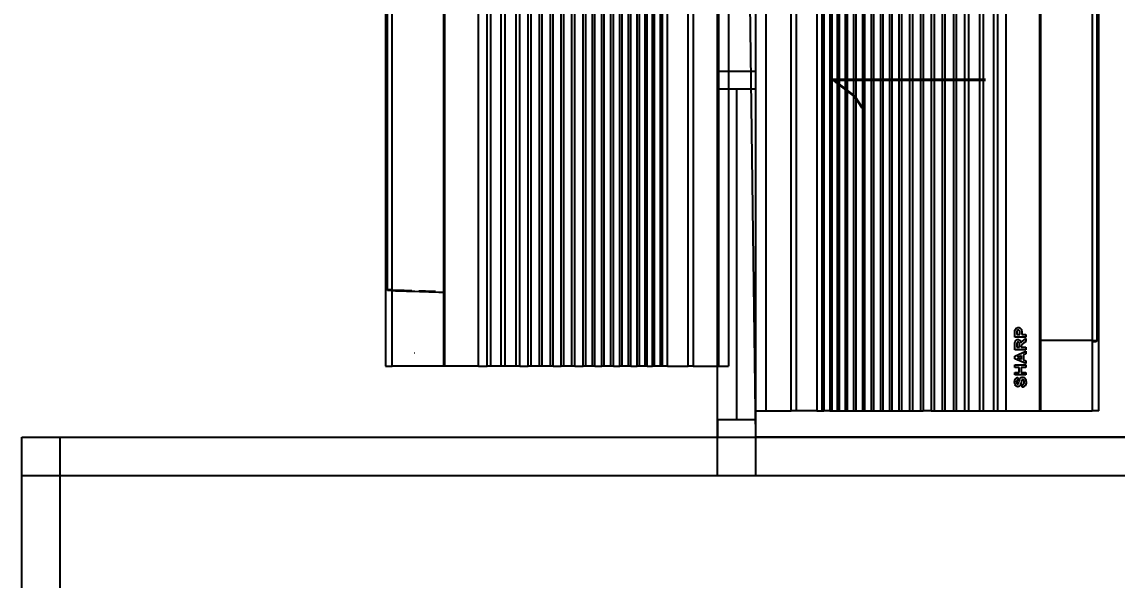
# Model space of a CAD drawing. Header units: inches. Extents: x -86408137 to 595769, y 1041006 to 3160331.
# Drawn here: x 396263 to 399411, y 1084799 to 1086402 of the extents above; entities that cross this region are included whole.
import ezdxf

# ---------------------------------------------------------------- set-up
doc = ezdxf.new("R2010")
doc.units = ezdxf.units.IN
doc.header["$MEASUREMENT"] = 0
for name, color, linetype in [('Edges', 7, 'Continuous'), ('partition', 8, 'Continuous'), ('ventilation', 4, 'Continuous'), ('WIN', 9, 'Continuous')]:
    doc.layers.add(name, color=color, linetype=linetype)
doc.styles.add('LAILA', font='romans.shx', dxfattribs={"width": 0.85, "height": 350})

# ---------------------------------------------------------------- blocks, each defined once
blk = doc.blocks.new('air con')
at = {"layer": 'Edges'}
for p, q in [((71.402, 41.898), (152.402, 41.898)), ((71.402, 41.898), (71.402, 41.095)), ((152.402, 41.095), (152.402, 41.898)), ((71.402, 41.095), (152.402, 41.095)), ((71.402, 41.095), (71.402, 39.122)), ((152.402, 39.122), (152.402, 41.095)), ((71.402, 39.122), (152.402, 39.122)), ((71.402, 38.724), (71.402, 39.122)), ((152.402, 39.122), (152.402, 38.724)), ((152.402, 38.724), (71.402, 38.724)), ((71.402, 37.092), (71.402, 38.724)), ((152.402, 37.092), (152.402, 38.724)), ((71.402, 37.092), (71.402, 36.701)), ((152.402, 37.092), (71.402, 37.092)), ((152.402, 37.092), (152.402, 36.701)), ((152.402, 36.701), (71.402, 36.701)), ((71.402, 36.701), (71.402, 36.542)), ((152.402, 36.542), (71.402, 36.542)), ((71.402, 36.078), (71.402, 36.542)), ((152.402, 36.701), (152.402, 36.542)), ((152.402, 36.542), (152.402, 36.078)), ((152.402, 36.078), (71.402, 36.078)), ((71.402, 36.078), (71.402, 35.914)), ((152.402, 35.914), (71.402, 35.914)), ((71.402, 35.914), (71.402, 35.493)), ((71.402, 35.493), (71.402, 35.34)), ((152.402, 35.493), (71.402, 35.493)), ((152.402, 36.078), (152.402, 35.914)), ((152.402, 35.493), (152.402, 35.914)), ((152.402, 35.493), (152.402, 35.34)), ((152.402, 35.34), (71.402, 35.34)), ((71.402, 35.34), (71.402, 34.877)), ((152.402, 34.877), (71.402, 34.877)), ((71.402, 34.877), (71.402, 34.709)), ((152.402, 34.709), (71.402, 34.709)), ((71.402, 34.709), (71.402, 34.207)), ((152.402, 35.34), (152.402, 34.877)), ((152.402, 34.877), (152.402, 34.709)), ((152.402, 34.207), (152.402, 34.709)), ((152.402, 34.207), (71.402, 34.207)), ((71.402, 34.207), (71.402, 34.022)), ((71.402, 34.022), (71.402, 33.51)), ((152.402, 34.022), (71.402, 34.022)), ((152.402, 34.207), (152.402, 34.022)), ((152.402, 34.022), (152.402, 33.51)), ((152.402, 33.51), (71.402, 33.51)), ((71.402, 33.51), (71.402, 33.335)), ((152.402, 33.335), (71.402, 33.335)), ((71.402, 33.335), (71.402, 32.826)), ((152.402, 32.826), (71.402, 32.826)), ((71.402, 32.826), (71.402, 32.625)), ((152.402, 33.51), (152.402, 33.335)), ((152.402, 32.826), (152.402, 33.335)), ((152.402, 32.826), (152.402, 32.625)), ((152.402, 32.625), (71.402, 32.625)), ((71.402, 32.625), (71.402, 32.098)), ((152.402, 32.098), (71.402, 32.098)), ((71.402, 32.098), (71.402, 31.911)), ((152.402, 31.911), (71.402, 31.911)), ((71.402, 31.911), (71.402, 31.378)), ((152.402, 32.625), (152.402, 32.098)), ((152.402, 32.098), (152.402, 31.911)), ((152.402, 31.378), (152.402, 31.911)), ((152.402, 31.378), (71.402, 31.378)), ((71.402, 31.378), (71.402, 31.189)), ((152.402, 31.189), (71.402, 31.189)), ((71.402, 31.189), (71.402, 30.654)), ((152.402, 31.378), (152.402, 31.189)), ((152.402, 31.189), (152.402, 30.654)), ((152.402, 30.654), (71.402, 30.654)), ((71.402, 30.654), (71.402, 30.439)), ((152.402, 30.439), (71.402, 30.439)), ((71.402, 30.439), (71.402, 29.791)), ((152.402, 30.654), (152.402, 30.439)), ((152.402, 29.791), (152.402, 30.439)), ((152.402, 29.791), (71.402, 29.791)), ((71.402, 29.791), (71.402, 29.562)), ((71.402, 29.562), (71.402, 28.935)), ((152.402, 29.562), (71.402, 29.562)), ((152.402, 29.791), (152.402, 29.562)), ((152.402, 29.562), (152.402, 28.935)), ((152.402, 28.935), (71.402, 28.935)), ((71.402, 28.935), (71.402, 28.714)), ((152.402, 28.714), (71.402, 28.714)), ((71.402, 28.092), (71.402, 28.714)), ((152.402, 28.935), (152.402, 28.714)), ((152.402, 28.092), (152.402, 28.714)), ((152.402, 28.092), (71.402, 28.092)), ((71.402, 28.092), (71.402, 27.871)), ((71.402, 27.871), (71.402, 27.226)), ((152.402, 27.871), (71.402, 27.871)), ((152.402, 28.092), (152.402, 27.871)), ((152.402, 27.871), (152.402, 27.226)), ((152.402, 27.226), (71.402, 27.226)), ((71.402, 27.226), (71.402, 27.024)), ((71.402, 27.024), (71.402, 26.349)), ((152.402, 27.024), (71.402, 27.024)), ((152.402, 27.226), (152.402, 27.024)), ((152.402, 27.024), (152.402, 26.349)), ((152.402, 26.349), (71.402, 26.349)), ((71.402, 26.349), (71.402, 26.117)), ((152.402, 26.117), (71.402, 26.117)), ((71.402, 26.117), (71.402, 25.469)), ((152.402, 26.349), (152.402, 26.117)), ((152.402, 25.469), (152.402, 26.117)), ((152.402, 25.469), (71.402, 25.469)), ((71.402, 25.469), (71.402, 25.162)), ((152.402, 25.162), (71.402, 25.162)), ((71.402, 25.162), (71.402, 24.304)), ((152.402, 25.469), (152.402, 25.162)), ((152.402, 25.162), (152.402, 24.304)), ((152.402, 24.304), (71.402, 24.304)), ((71.402, 24.304), (71.402, 24.002)), ((152.402, 24.304), (152.402, 24.002)), ((152.402, 24.002), (71.402, 24.002)), ((71.402, 24.002), (71.402, 23.184)), ((152.402, 24.002), (152.402, 23.184)), ((71.402, 23.184), (71.402, 22.883)), ((152.402, 23.184), (71.402, 23.184)), ((152.402, 22.883), (71.402, 22.883)), ((71.402, 22.883), (71.402, 22.213)), ((152.402, 23.184), (152.402, 22.883)), ((152.402, 22.213), (152.402, 22.883)), ((152.402, 22.213), (71.402, 22.213)), ((71.402, 22.213), (71.402, 19.568)), ((152.402, 22.213), (152.402, 19.568)), ((73.247, 20.922), (73.441, 20.939)), ((73.262, 20.853), (73.247, 20.922)), ((73.287, 20.793), (73.262, 20.853)), ((73.283, 21.282), (73.294, 21.346)), ((73.289, 21.232), (73.283, 21.282)), ((73.322, 20.742), (73.287, 20.793)), ((73.306, 21.186), (73.289, 21.232)), ((73.294, 21.346), (73.326, 21.406)), ((73.334, 21.144), (73.306, 21.186)), ((73.367, 20.7), (73.322, 20.742)), ((73.326, 21.406), (73.378, 21.457)), ((73.374, 21.106), (73.334, 21.144)), ((73.422, 20.666), (73.367, 20.7)), ((73.412, 21.082), (73.374, 21.106)), ((73.378, 21.457), (73.448, 21.494)), ((73.462, 21.059), (73.412, 21.082)), ((73.441, 20.939), (73.467, 20.864)), ((73.448, 21.494), (73.537, 21.517)), ((73.598, 21.02), (73.462, 21.059)), ((73.467, 20.864), (73.511, 20.812)), ((73.481, 21.324), (73.473, 21.293)), ((73.473, 21.293), (73.48, 21.265)), ((73.48, 21.265), (73.502, 21.241)), ((73.504, 21.347), (73.481, 21.324)), ((73.502, 21.241), (73.567, 21.212)), ((73.563, 21.371), (73.504, 21.347)), ((73.511, 20.812), (73.574, 20.782)), ((73.537, 21.517), (73.642, 21.525)), ((73.64, 21.379), (73.563, 21.371)), ((73.567, 21.212), (73.685, 21.182)), ((73.574, 20.782), (73.655, 20.772)), ((73.757, 20.982), (73.598, 21.02)), ((73.713, 21.372), (73.64, 21.379)), ((73.642, 21.525), (73.729, 21.52)), ((73.655, 20.772), (73.739, 20.781)), ((73.685, 21.182), (73.811, 21.152)), ((73.766, 21.35), (73.713, 21.372)), ((73.729, 21.52), (73.804, 21.507)), ((73.739, 20.781), (73.8, 20.808)), ((73.8, 20.965), (73.757, 20.982)), ((73.8, 21.311), (73.766, 21.35)), ((73.82, 21.253), (73.8, 21.311)), ((73.828, 20.944), (73.8, 20.965)), ((73.8, 20.808), (73.836, 20.847)), ((73.804, 21.507), (73.868, 21.484)), ((73.811, 21.152), (73.899, 21.12)), ((74.019, 21.261), (73.82, 21.253)), ((73.843, 20.92), (73.828, 20.944)), ((73.836, 20.847), (73.848, 20.892)), ((73.848, 20.892), (73.843, 20.92)), ((73.943, 20.695), (73.867, 20.655)), ((73.868, 21.484), (73.921, 21.453)), ((73.899, 21.12), (73.961, 21.081)), ((73.921, 21.453), (73.962, 21.414)), ((74, 20.752), (73.943, 20.695)), ((73.961, 21.081), (74.008, 21.031)), ((73.962, 21.414), (73.992, 21.369)), ((73.992, 21.369), (74.011, 21.318)), ((74.035, 20.82), (74, 20.752)), ((74.008, 21.031), (74.037, 20.968)), ((74.011, 21.318), (74.019, 21.261)), ((74.047, 20.892), (74.035, 20.82)), ((74.037, 20.968), (74.047, 20.892)), ((74.215, 20.639), (74.215, 21.51)), ((74.215, 21.51), (74.413, 21.51)), ((74.413, 21.51), (74.413, 21.167)), ((74.413, 21.167), (74.802, 21.167)), ((74.802, 21.02), (74.413, 21.02)), ((74.413, 21.02), (74.413, 20.639)), ((74.802, 21.167), (74.802, 21.51)), ((74.802, 21.51), (75.001, 21.51)), ((74.802, 20.639), (74.802, 21.02)), ((75.001, 21.51), (75.001, 20.639)), ((75.106, 20.639), (75.489, 21.51)), ((75.398, 20.837), (75.317, 20.639)), ((75.791, 20.837), (75.398, 20.837)), ((75.592, 21.306), (75.459, 20.983)), ((75.459, 20.983), (75.727, 20.983)), ((75.489, 21.51), (75.699, 21.51)), ((75.727, 20.983), (75.592, 21.306)), ((75.699, 21.51), (76.093, 20.639)), ((75.877, 20.639), (75.791, 20.837)), ((76.199, 20.639), (76.199, 21.51)), ((76.199, 21.51), (76.616, 21.51)), ((76.552, 21.362), (76.397, 21.362)), ((76.397, 21.362), (76.397, 21.141)), ((76.397, 21.141), (76.544, 21.141)), ((76.437, 21.002), (76.397, 21.002)), ((76.397, 21.002), (76.397, 20.639)), ((76.496, 21), (76.437, 21.002)), ((76.537, 20.993), (76.496, 21)), ((76.568, 20.979), (76.537, 20.993)), ((76.544, 21.141), (76.66, 21.144)), ((76.697, 21.359), (76.552, 21.362)), ((76.597, 20.956), (76.568, 20.979)), ((76.702, 20.828), (76.597, 20.956)), ((76.616, 21.51), (76.752, 21.504)), ((76.66, 21.144), (76.722, 21.152)), ((76.74, 21.347), (76.697, 21.359)), ((76.845, 20.639), (76.702, 20.828)), ((76.722, 21.152), (76.754, 21.167)), ((76.772, 21.325), (76.74, 21.347)), ((76.804, 21.034), (76.743, 21.023)), ((76.743, 21.023), (76.802, 20.988)), ((76.752, 21.504), (76.845, 21.486)), ((76.754, 21.167), (76.778, 21.189)), ((76.791, 21.294), (76.772, 21.325)), ((76.778, 21.189), (76.793, 21.218)), ((76.798, 21.254), (76.791, 21.294)), ((76.793, 21.218), (76.798, 21.254)), ((76.802, 20.988), (76.849, 20.95)), ((76.856, 21.052), (76.804, 21.034)), ((76.845, 21.486), (76.91, 21.454)), ((76.849, 20.95), (76.899, 20.895)), ((76.901, 21.075), (76.856, 21.052)), ((76.899, 20.895), (76.962, 20.809)), ((76.938, 21.104), (76.901, 21.075)), ((76.91, 21.454), (76.96, 21.403)), ((76.966, 21.138), (76.938, 21.104)), ((76.96, 21.403), (76.992, 21.338)), ((76.962, 20.809), (77.082, 20.639)), ((76.986, 21.176), (76.966, 21.138)), ((76.999, 21.219), (76.986, 21.176)), ((76.992, 21.338), (77.003, 21.266)), ((77.003, 21.266), (76.999, 21.219)), ((77.19, 20.639), (77.19, 21.51)), ((77.19, 21.51), (77.508, 21.51)), ((77.388, 21.362), (77.388, 21.115)), ((77.484, 21.362), (77.388, 21.362)), ((77.388, 21.115), (77.497, 21.115)), ((77.518, 20.967), (77.388, 20.967)), ((77.388, 20.967), (77.388, 20.639)), ((77.627, 21.356), (77.484, 21.362)), ((77.497, 21.115), (77.595, 21.119)), ((77.508, 21.51), (77.658, 21.506)), ((77.637, 20.97), (77.518, 20.967)), ((77.595, 21.119), (77.654, 21.129)), ((77.671, 21.343), (77.627, 21.356)), ((77.724, 20.98), (77.637, 20.97)), ((77.654, 21.129), (77.689, 21.146)), ((77.658, 21.506), (77.744, 21.497)), ((77.707, 21.318), (77.671, 21.343)), ((77.689, 21.146), (77.716, 21.172)), ((77.731, 21.283), (77.707, 21.318)), ((77.716, 21.172), (77.733, 21.203)), ((77.776, 20.995), (77.724, 20.98)), ((77.738, 21.239), (77.731, 21.283)), ((77.733, 21.203), (77.738, 21.239)), ((77.744, 21.497), (77.822, 21.465)), ((77.827, 21.021), (77.776, 20.995)), ((77.822, 21.465), (77.886, 21.411)), ((77.873, 21.058), (77.827, 21.021)), ((77.91, 21.107), (77.873, 21.058)), ((77.886, 21.411), (77.911, 21.376)), ((77.935, 21.168), (77.91, 21.107)), ((77.911, 21.376), (77.929, 21.336)), ((77.929, 21.336), (77.939, 21.291)), ((77.943, 21.242), (77.935, 21.168)), ((77.939, 21.291), (77.943, 21.242)), ((73.488, 20.642), (73.422, 20.666)), ((73.565, 20.628), (73.488, 20.642)), ((73.653, 20.623), (73.565, 20.628)), ((73.771, 20.631), (73.653, 20.623)), ((73.867, 20.655), (73.771, 20.631)), ((74.413, 20.639), (74.215, 20.639)), ((75.001, 20.639), (74.802, 20.639)), ((75.317, 20.639), (75.106, 20.639)), ((76.093, 20.639), (75.877, 20.639)), ((76.397, 20.639), (76.199, 20.639)), ((77.082, 20.639), (76.845, 20.639)), ((77.388, 20.639), (77.19, 20.639)), ((152.402, 19.568), (71.402, 19.568)), ((71.402, 19.568), (71.402, 19.493)), ((152.402, 19.493), (71.402, 19.493)), ((71.402, 19.493), (71.402, 15.42)), ((76.921, 15.42), (76.921, 19.493)), ((146.575, 18.687), (146.588, 19.085)), ((146.588, 19.085), (146.601, 19.493)), ((152.402, 19.568), (152.402, 19.493)), ((152.402, 19.493), (152.402, 15.42)), ((76.921, 18.47), (76.921, 18.812)), ((76.921, 18.133), (76.921, 18.47)), ((76.921, 17.803), (76.921, 18.133)), ((146.494, 18.035), (146.504, 18.391)), ((146.504, 18.391), (146.514, 18.752)), ((146.514, 18.752), (146.516, 18.813)), ((146.55, 17.923), (146.562, 18.299)), ((146.562, 18.299), (146.575, 18.687)), ((76.921, 17.48), (76.921, 17.803)), ((76.921, 17.163), (76.921, 17.48)), ((146.479, 17.503), (146.484, 17.685)), ((146.484, 17.685), (146.494, 18.035)), ((146.527, 17.206), (146.538, 17.558)), ((146.538, 17.558), (146.55, 17.923)), ((76.921, 16.853), (76.921, 17.163)), ((76.921, 16.551), (76.921, 16.853)), ((76.921, 16.256), (76.921, 16.551)), ((146.447, 16.349), (146.456, 16.673)), ((146.456, 16.673), (146.464, 16.956)), ((146.495, 16.239), (146.505, 16.546)), ((146.505, 16.546), (146.516, 16.869)), ((146.516, 16.869), (146.527, 17.206)), ((151.402, 17.184), (151.402, 17.175)), ((76.921, 15.969), (76.921, 16.256)), ((76.921, 15.69), (76.921, 15.969)), ((76.921, 15.42), (76.921, 15.69)), ((146.421, 15.42), (146.429, 15.722)), ((146.429, 15.722), (146.438, 16.032)), ((146.438, 16.032), (146.447, 16.349)), ((146.468, 15.42), (146.477, 15.675)), ((146.477, 15.675), (146.486, 15.948)), ((146.486, 15.948), (146.495, 16.239)), ((76.855, 15.42), (71.402, 15.42)), ((71.402, 14.898), (71.402, 15.42)), ((71.402, 14.898), (152.402, 14.898)), ((76.921, 15.42), (76.855, 15.42)), ((76.855, 15.42), (76.855, 15.142)), ((76.921, 15.142), (76.855, 15.142)), ((76.855, 15.051), (76.855, 15.142)), ((76.921, 15.051), (76.855, 15.051)), ((76.921, 15.42), (76.921, 15.142)), ((146.421, 15.42), (76.921, 15.42)), ((76.921, 15.142), (76.921, 15.051)), ((146.421, 15.051), (76.921, 15.051)), ((76.921, 15.051), (76.921, 15.012)), ((146.421, 15.012), (76.921, 15.012)), ((146.468, 15.42), (146.421, 15.42)), ((146.421, 15.42), (146.421, 15.051)), ((146.468, 15.051), (146.421, 15.051)), ((146.421, 15.051), (146.421, 15.012)), ((152.402, 15.42), (146.468, 15.42)), ((146.468, 15.42), (146.468, 15.051)), ((152.402, 14.898), (152.402, 15.42))]:
    blk.add_line(p, q, dxfattribs=at)
blk = doc.blocks.new('1.5HP AIR CONDITION')
at = {"xscale": 36.51607049631966, "yscale": 36.51607049631966, "zscale": 36.51607049631966}
blk.add_blockref('air con', (-4086.2, -544), dxfattribs=at)
at = {"insert": (-704.8, 763.8), "char_height": 438.25, "width": 4290.862, "attachment_point": 1, "style": 'LAILA'}
blk.add_mtext('1.5HP', dxfattribs=at)
blk = doc.blocks.new('2.0 HP AIR CONDITION')
at = {"xscale": 36.51607049631966, "yscale": 36.51607049631966, "zscale": 36.51607049631966}
blk.add_blockref('air con', (-4183.5, -544), dxfattribs=at)

msp = doc.modelspace()

# ---------------------------------------------------------------- linework, layer by layer
at = {"layer": 'partition'}
for p, q in [((398262.7, 1086259.1), (398262.7, 1087364.1)), ((398372.7, 1086259.1), (398372.7, 1087364.1)), ((398372.7, 1086259.1), (398262.7, 1086259.1)), ((396262.7, 1084144.1), (396262.7, 1085209.1)), ((396262.7, 1085209.1), (400372.7, 1085209.1)), ((396372.7, 1084144.1), (396372.7, 1085209.1)), ((398262.7, 1085209.1), (398372.7, 1085209.1)), ((398262.7, 1085099.1), (398262.7, 1085209.1)), ((398372.7, 1085099.1), (398372.7, 1085209.1)), ((396262.7, 1085099.1), (400372.7, 1085099.1))]:
    msp.add_line(p, q, dxfattribs=at)
at = {"layer": 'ventilation'}
msp.add_lwpolyline([(397117.7, 1074477.4), (397117.7, 1074644.1), (400222.7, 1074644.1), (400222.7, 1077644.1), (400297.7, 1085209.1), (398372.7, 1085209.1), (398262.7, 1093624.1), (402352.7, 1093514.1), (402352.7, 1095301.2)], dxfattribs=at)
at = {"layer": 'WIN'}
for p, q in [((398262.7, 1085209.1), (398262.7, 1086259.1)), ((398372.7, 1085209.1), (398372.7, 1086259.1)), ((398317.7, 1085259.1), (398317.7, 1086209.1))]:
    msp.add_line(p, q, dxfattribs=at)
for points in [[(398372.7, 1086259.1), (398262.7, 1086259.1), (398262.7, 1086209.1), (398372.7, 1086209.1)], [(398372.7, 1085259.1), (398262.7, 1085259.1), (398262.7, 1085209.1), (398372.7, 1085209.1)]]:
    msp.add_lwpolyline(points, close=True, dxfattribs=at)

# ---------------------------------------------------------------- block references
for name, p, rotation in [('2.0 HP AIR CONDITION', (397308.3, 1086795.3), 270.0000000001314), ('1.5HP AIR CONDITION', (399358.6, 1086764.2), 90)]:
    msp.add_blockref(name, p, dxfattribs=dict(rotation=rotation))

doc.saveas('drawing.dxf')
